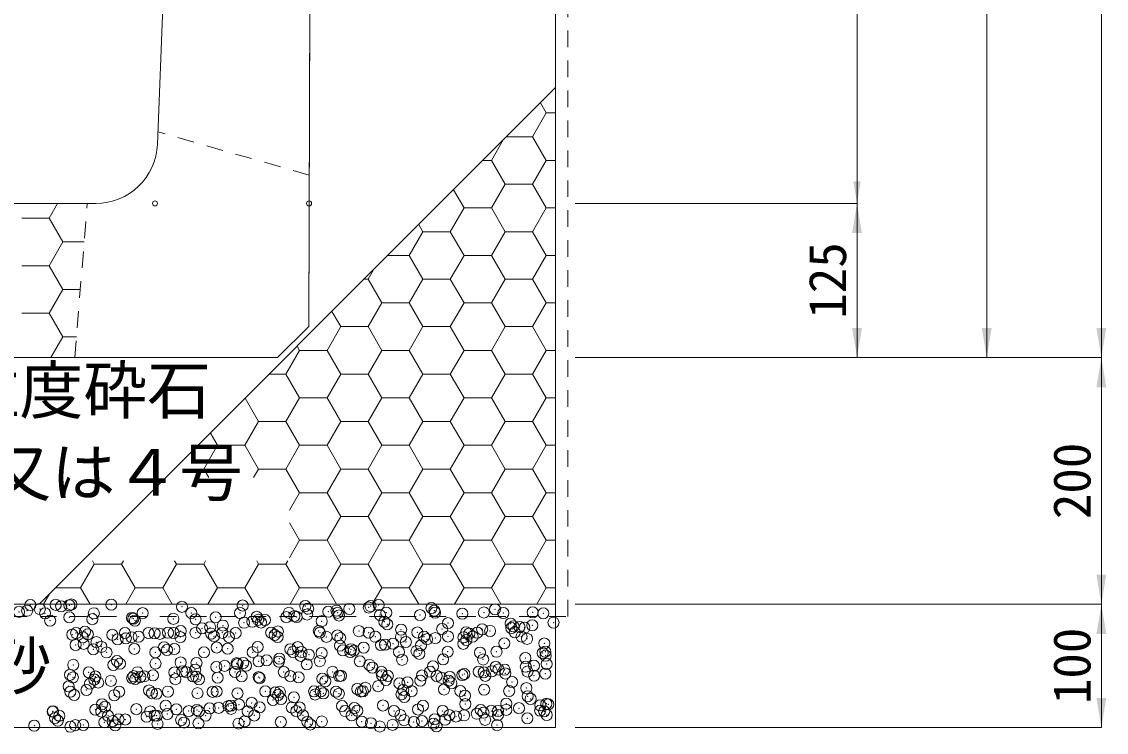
# Model space of a CAD drawing. Units: millimetres at full size. Extents: x 190759 to 276146, y -52712 to -16236.
# Drawn here: x 225642 to 226522, y -30956 to -30379 of the extents above; entities that cross this region are included whole.
import ezdxf
from ezdxf.enums import TextEntityAlignment as Align

# ---------------------------------------------------------------- set-up
doc = ezdxf.new("R2010")
doc.units = ezdxf.units.MM
doc.header["$LTSCALE"] = 18
doc.header["$PDMODE"] = 32
doc.header["$PDSIZE"] = 9
doc.linetypes.add('USER1', pattern=[1.35, 0.75, -0.6])
for name, color, linetype, lineweight in [('0_2', 7, 'Continuous', 5), ('寸法線', 7, 'Continuous', 9), ('本体', 2, 'Continuous', 13), ('補助線', 8, 'Continuous', 13), ('ﾊｯﾁﾝｸﾞ', 7, 'Continuous', 5)]:
    doc.layers.add(name, color=color, linetype=linetype, lineweight=lineweight)
doc.styles.add('ＭＳ ゴシック', font='')
doc.styles.get('ＭＳ ゴシック').set_extended_font_data('MS Gothic')

# ---------------------------------------------------------------- blocks, each defined once
blk = doc.blocks.new('filled_arrow')
at = {"color": 0, "linetype": 'Continuous', "lineweight": -2}
blk.add_solid([(7.5, 1.25), (0, 0), (7.5, -1.25)], dxfattribs=at)

msp = doc.modelspace()

# ---------------------------------------------------------------- linework, layer by layer
at = {"layer": '0_2', "lineweight": 20}
msp.add_lwpolyline([(225205.3, -30851.75), (225205.3, -30951.75), (226075.3, -30951.75), (226075.3, -30851.75)], close=True, dxfattribs=at)
at = {"layer": '寸法線'}
for p, q in [((226518.11, -30651.75), (226518.11, -29396.75)), ((226319.86, -30526.75), (226319.86, -29526.75)), ((226425.12, -30651.75), (226425.12, -29851.75)), ((226091.3, -30526.75), (226319.86, -30526.75)), ((226105.3, -30526.75), (226319.86, -30526.75)), ((226319.86, -30651.75), (226319.86, -30526.75)), ((226091.3, -30651.75), (226518.11, -30651.75)), ((226091.3, -30651.75), (226425.12, -30651.75)), ((226091.3, -30651.75), (226319.86, -30651.75)), ((226091.3, -30651.75), (226518.11, -30651.75)), ((226518.11, -30851.75), (226518.11, -30651.75)), ((226091.3, -30851.75), (226518.11, -30851.75)), ((226091.3, -30851.75), (226518.11, -30851.75)), ((226518.11, -30951.75), (226518.11, -30851.75)), ((226091.3, -30951.75), (226518.11, -30951.75))]:
    msp.add_line(p, q, dxfattribs=at)
at = {"layer": '本体'}
for p, q in [((225752.22, -30478.75), (225790.3, -29526.75)), ((225877.8, -29736.75), (225874.98, -30626.57)), ((225702.26, -30526.75), (225578.34, -30526.75)), ((225849.8, -30651.75), (225874.98, -30626.57)), ((225430.8, -30651.75), (225849.8, -30651.75))]:
    msp.add_line(p, q, dxfattribs=at)
at = {"layer": '本体', "linetype": 'USER1', "lineweight": 9}
msp.add_line((225875.37, -30503.75), (225752.62, -30468.75), dxfattribs=at)
msp.add_lwpolyline([(225685.3, -30651.75), (225695.3, -30526.75), (225585.3, -30526.75), (225595.3, -30651.75)], close=True, dxfattribs=at)
at = {"layer": '本体'}
msp.add_arc((225702.26, -30476.75), 50, 270, 357.71021, dxfattribs=at)
at = {"layer": '補助線'}
msp.add_line((226075.3, -30432.86), (225656.4, -30851.75), dxfattribs=at)
msp.add_lwpolyline([(225403.16, -29851.75), (225405.62, -30626.57), (225430.8, -30651.75), (225849.8, -30651.75), (225874.98, -30626.57), (225877.44, -29851.75), (226075.3, -29851.75), (226075.3, -30851.75), (225205.3, -30851.75), (225205.3, -29851.75)], close=True, dxfattribs=at)
for centre in [(225750.3, -30526.75), (225875.3, -30526.75)]:
    msp.add_circle(centre, 2, dxfattribs=at)
at = {"layer": 'ﾊｯﾁﾝｸﾞ'}
for p, q in [((226067.69, -30453.44), (226062.94, -30445.22)), ((226056.58, -30472.69), (226067.69, -30453.44)), ((226067.69, -30453.44), (226075.3, -30453.44)), ((226035.47, -30472.69), (226056.58, -30472.69)), ((226067.69, -30491.93), (226056.58, -30472.69)), ((226023.24, -30491.93), (226032.82, -30475.33)), ((226016.22, -30491.93), (226023.24, -30491.93)), ((226034.35, -30511.18), (226023.24, -30491.93)), ((226056.58, -30511.18), (226067.69, -30491.93)), ((226067.69, -30491.93), (226075.3, -30491.93)), ((226001.01, -30530.43), (225992.49, -30515.67)), ((226023.24, -30530.43), (226034.35, -30511.18)), ((226034.35, -30511.18), (226056.58, -30511.18)), ((226067.69, -30530.43), (226056.58, -30511.18)), ((225664.37, -30538.73), (225671.28, -30526.75)), ((225989.9, -30549.68), (226001.01, -30530.43)), ((226001.01, -30530.43), (226023.24, -30530.43)), ((226034.35, -30549.68), (226023.24, -30530.43)), ((226056.58, -30549.68), (226067.69, -30530.43)), ((226067.69, -30530.43), (226075.3, -30530.43)), ((225642.15, -30538.73), (225664.37, -30538.73)), ((225675.48, -30557.98), (225664.37, -30538.73)), ((225956.56, -30568.92), (225967.68, -30549.68)), ((225967.68, -30549.68), (225964.31, -30543.85)), ((225967.68, -30549.68), (225989.9, -30549.68)), ((226001.01, -30568.92), (225989.9, -30549.68)), ((226023.24, -30568.92), (226034.35, -30549.68)), ((226034.35, -30549.68), (226056.58, -30549.68)), ((226067.69, -30568.92), (226056.58, -30549.68)), ((225664.37, -30577.23), (225675.48, -30557.98)), ((225675.48, -30557.98), (225692.8, -30557.98)), ((225939.23, -30568.92), (225956.56, -30568.92)), ((225967.68, -30588.17), (225956.56, -30568.92)), ((225989.9, -30588.17), (226001.01, -30568.92)), ((226001.01, -30568.92), (226023.24, -30568.92)), ((226034.35, -30588.17), (226023.24, -30568.92)), ((226056.58, -30588.17), (226067.69, -30568.92)), ((226067.69, -30568.92), (226075.3, -30568.92)), ((225642.15, -30577.23), (225664.37, -30577.23)), ((225675.48, -30596.47), (225664.37, -30577.23)), ((225923.23, -30588.17), (225927.65, -30580.5)), ((225919.99, -30588.17), (225923.23, -30588.17)), ((225934.34, -30607.42), (225923.23, -30588.17)), ((225956.56, -30607.42), (225967.68, -30588.17)), ((225967.68, -30588.17), (225989.9, -30588.17)), ((226001.01, -30607.42), (225989.9, -30588.17)), ((226023.24, -30607.42), (226034.35, -30588.17)), ((226034.35, -30588.17), (226056.58, -30588.17)), ((226067.69, -30607.42), (226056.58, -30588.17)), ((225664.37, -30615.72), (225675.48, -30596.47)), ((225675.48, -30596.47), (225689.72, -30596.47)), ((225923.23, -30626.67), (225934.34, -30607.42)), ((225934.34, -30607.42), (225956.56, -30607.42)), ((225967.68, -30626.67), (225956.56, -30607.42)), ((225989.9, -30626.67), (226001.01, -30607.42)), ((226001.01, -30607.42), (226023.24, -30607.42)), ((226034.35, -30626.67), (226023.24, -30607.42)), ((226056.58, -30626.67), (226067.69, -30607.42)), ((226067.69, -30607.42), (226075.3, -30607.42)), ((225642.15, -30615.72), (225664.37, -30615.72)), ((225675.48, -30634.97), (225664.37, -30615.72)), ((225901, -30626.67), (225893.86, -30614.3)), ((225889.89, -30645.91), (225901, -30626.67)), ((225901, -30626.67), (225923.23, -30626.67)), ((225934.34, -30645.91), (225923.23, -30626.67)), ((225956.56, -30645.91), (225967.68, -30626.67)), ((225967.68, -30626.67), (225989.9, -30626.67)), ((226001.01, -30645.91), (225989.9, -30626.67)), ((226023.24, -30645.91), (226034.35, -30626.67)), ((226034.35, -30626.67), (226056.58, -30626.67)), ((226067.69, -30645.91), (226056.58, -30626.67)), ((225665.79, -30651.75), (225675.48, -30634.97)), ((225675.48, -30634.97), (225686.64, -30634.97)), ((225856.55, -30665.16), (225867.66, -30645.91)), ((225867.66, -30645.91), (225865.68, -30642.48)), ((225867.66, -30645.91), (225889.89, -30645.91)), ((225901, -30665.16), (225889.89, -30645.91)), ((225923.23, -30665.16), (225934.34, -30645.91)), ((225934.34, -30645.91), (225956.56, -30645.91)), ((225967.68, -30665.16), (225956.56, -30645.91)), ((225989.9, -30665.16), (226001.01, -30645.91)), ((226001.01, -30645.91), (226023.24, -30645.91)), ((226034.35, -30665.16), (226023.24, -30645.91)), ((226056.58, -30665.16), (226067.69, -30645.91)), ((226067.69, -30645.91), (226075.3, -30645.91)), ((225843, -30665.16), (225856.55, -30665.16)), ((225867.66, -30684.41), (225856.55, -30665.16)), ((225889.89, -30684.41), (225901, -30665.16)), ((225901, -30665.16), (225923.23, -30665.16)), ((225934.34, -30684.41), (225923.23, -30665.16)), ((225956.56, -30684.41), (225967.68, -30665.16)), ((225967.68, -30665.16), (225989.9, -30665.16)), ((226001.01, -30684.41), (225989.9, -30665.16)), ((226023.24, -30684.41), (226034.35, -30665.16)), ((226034.35, -30665.16), (226056.58, -30665.16)), ((226067.69, -30684.41), (226056.58, -30665.16)), ((225834.33, -30703.66), (225823.41, -30684.75)), ((225856.55, -30703.66), (225867.66, -30684.41)), ((225867.66, -30684.41), (225889.89, -30684.41)), ((225901, -30703.66), (225889.89, -30684.41)), ((225923.23, -30703.66), (225934.34, -30684.41)), ((225934.34, -30684.41), (225956.56, -30684.41)), ((225967.68, -30703.66), (225956.56, -30684.41)), ((225989.9, -30703.66), (226001.01, -30684.41)), ((226001.01, -30684.41), (226023.24, -30684.41)), ((226034.35, -30703.66), (226023.24, -30684.41)), ((226056.58, -30703.66), (226067.69, -30684.41)), ((226067.69, -30684.41), (226075.3, -30684.41)), ((225823.21, -30722.9), (225834.33, -30703.66)), ((225834.33, -30703.66), (225856.55, -30703.66)), ((225867.66, -30722.9), (225856.55, -30703.66)), ((225889.89, -30722.9), (225901, -30703.66)), ((225901, -30703.66), (225923.23, -30703.66)), ((225934.34, -30722.9), (225923.23, -30703.66)), ((225956.56, -30722.9), (225967.68, -30703.66)), ((225967.68, -30703.66), (225989.9, -30703.66)), ((226001.01, -30722.9), (225989.9, -30703.66)), ((226023.24, -30722.9), (226034.35, -30703.66)), ((226034.35, -30703.66), (226056.58, -30703.66)), ((226067.69, -30722.9), (226056.58, -30703.66)), ((225800.99, -30722.9), (225795.23, -30712.93)), ((225789.88, -30742.15), (225800.99, -30722.9)), ((225800.99, -30722.9), (225823.21, -30722.9)), ((225834.33, -30742.15), (225823.21, -30722.9)), ((225856.55, -30742.15), (225867.66, -30722.9)), ((225867.66, -30722.9), (225889.89, -30722.9)), ((225901, -30742.15), (225889.89, -30722.9)), ((225923.23, -30742.15), (225934.34, -30722.9)), ((225934.34, -30722.9), (225956.56, -30722.9)), ((225967.68, -30742.15), (225956.56, -30722.9)), ((225989.9, -30742.15), (226001.01, -30722.9)), ((226001.01, -30722.9), (226023.24, -30722.9)), ((226034.35, -30742.15), (226023.24, -30722.9)), ((226056.58, -30742.15), (226067.69, -30722.9)), ((226067.69, -30722.9), (226075.3, -30722.9)), ((225782.03, -30742.15), (225789.88, -30742.15)), ((225793.87, -30749.06), (225789.88, -30742.15)), ((225830.34, -30749.06), (225834.33, -30742.15)), ((225834.33, -30742.15), (225856.55, -30742.15)), ((225867.66, -30761.4), (225856.55, -30742.15)), ((225889.89, -30761.4), (225901, -30742.15)), ((225901, -30742.15), (225923.23, -30742.15)), ((225934.34, -30761.4), (225923.23, -30742.15)), ((225956.56, -30761.4), (225967.68, -30742.15)), ((225967.68, -30742.15), (225989.9, -30742.15)), ((226001.01, -30761.4), (225989.9, -30742.15)), ((226023.24, -30761.4), (226034.35, -30742.15)), ((226034.35, -30742.15), (226056.58, -30742.15)), ((226067.69, -30761.4), (226056.58, -30742.15)), ((225859.49, -30775.56), (225867.66, -30761.4)), ((225867.66, -30761.4), (225889.89, -30761.4)), ((225901, -30780.65), (225889.89, -30761.4)), ((225923.23, -30780.65), (225934.34, -30761.4)), ((225934.34, -30761.4), (225956.56, -30761.4)), ((225967.68, -30780.65), (225956.56, -30761.4)), ((225989.9, -30780.65), (226001.01, -30761.4)), ((226001.01, -30761.4), (226023.24, -30761.4)), ((226034.35, -30780.65), (226023.24, -30761.4)), ((226056.58, -30780.65), (226067.69, -30761.4)), ((226067.69, -30761.4), (226075.3, -30761.4)), ((225889.89, -30799.89), (225901, -30780.65)), ((225901, -30780.65), (225923.23, -30780.65)), ((225934.34, -30799.89), (225923.23, -30780.65)), ((225956.56, -30799.89), (225967.68, -30780.65)), ((225967.68, -30780.65), (225989.9, -30780.65)), ((226001.01, -30799.89), (225989.9, -30780.65)), ((226023.24, -30799.89), (226034.35, -30780.65)), ((226034.35, -30780.65), (226056.58, -30780.65)), ((226067.69, -30799.89), (226056.58, -30780.65)), ((225867.66, -30799.89), (225859.49, -30785.73)), ((225859.49, -30814.06), (225867.66, -30799.89)), ((225867.66, -30799.89), (225889.89, -30799.89)), ((225901, -30819.14), (225889.89, -30799.89)), ((225923.23, -30819.14), (225934.34, -30799.89)), ((225934.34, -30799.89), (225956.56, -30799.89)), ((225967.68, -30819.14), (225956.56, -30799.89)), ((225989.9, -30819.14), (226001.01, -30799.89)), ((226001.01, -30799.89), (226023.24, -30799.89)), ((226034.35, -30819.14), (226023.24, -30799.89)), ((226056.58, -30819.14), (226067.69, -30799.89)), ((226067.69, -30799.89), (226075.3, -30799.89)), ((225689.86, -30838.39), (225700.98, -30819.14)), ((225700.98, -30819.14), (225699.55, -30816.68)), ((225700.98, -30819.14), (225723.2, -30819.14)), ((225723.2, -30819.14), (225724.62, -30816.68)), ((225734.31, -30838.39), (225723.2, -30819.14)), ((225756.54, -30838.39), (225767.65, -30819.14)), ((225767.65, -30819.14), (225766.23, -30816.68)), ((225767.65, -30819.14), (225789.88, -30819.14)), ((225789.88, -30819.14), (225791.3, -30816.68)), ((225800.99, -30838.39), (225789.88, -30819.14)), ((225823.21, -30838.39), (225834.33, -30819.14)), ((225834.33, -30819.14), (225832.9, -30816.68)), ((225834.33, -30819.14), (225856.55, -30819.14)), ((225856.55, -30819.14), (225857.97, -30816.68)), ((225867.66, -30838.39), (225856.55, -30819.14)), ((225889.89, -30838.39), (225901, -30819.14)), ((225901, -30819.14), (225923.23, -30819.14)), ((225934.34, -30838.39), (225923.23, -30819.14)), ((225956.56, -30838.39), (225967.68, -30819.14)), ((225967.68, -30819.14), (225989.9, -30819.14)), ((226001.01, -30838.39), (225989.9, -30819.14)), ((226023.24, -30838.39), (226034.35, -30819.14)), ((226034.35, -30819.14), (226056.58, -30819.14)), ((226067.69, -30838.39), (226056.58, -30819.14)), ((225669.77, -30838.39), (225689.86, -30838.39)), ((225697.58, -30851.75), (225689.86, -30838.39)), ((225726.6, -30851.75), (225734.31, -30838.39)), ((225734.31, -30838.39), (225756.54, -30838.39)), ((225764.26, -30851.75), (225756.54, -30838.39)), ((225793.27, -30851.75), (225800.99, -30838.39)), ((225800.99, -30838.39), (225823.21, -30838.39)), ((225830.93, -30851.75), (225823.21, -30838.39)), ((225859.95, -30851.75), (225867.66, -30838.39)), ((225867.66, -30838.39), (225889.89, -30838.39)), ((225897.61, -30851.75), (225889.89, -30838.39)), ((225926.62, -30851.75), (225934.34, -30838.39)), ((225934.34, -30838.39), (225956.56, -30838.39)), ((225964.28, -30851.75), (225956.56, -30838.39)), ((225993.3, -30851.75), (226001.01, -30838.39)), ((226001.01, -30838.39), (226023.24, -30838.39)), ((226030.96, -30851.75), (226023.24, -30838.39)), ((226059.97, -30851.75), (226067.69, -30838.39)), ((226067.69, -30838.39), (226075.3, -30838.39)), ((225659.92, -30851.75), (225664.73, -30843.43))]:
    msp.add_line(p, q, dxfattribs=at)
at = {"layer": 'ﾊｯﾁﾝｸﾞ', "linetype": 'USER1', "lineweight": 9}
msp.add_lwpolyline([(225403.13, -29841.75), (225195.3, -29841.75), (225195.3, -30861.75), (226085.3, -30861.75), (226085.3, -29841.75), (225877.47, -29841.76)], dxfattribs=at)
at = {"layer": 'ﾊｯﾁﾝｸﾞ', "lineweight": 20}
msp.add_lwpolyline([(225403.16, -29851.75), (225205.3, -29851.75), (225205.3, -30851.75), (226075.3, -30851.75), (226075.3, -29851.75), (225877.44, -29851.75)], dxfattribs=at)
at = {"layer": 'ﾊｯﾁﾝｸﾞ'}
for p in [(225649.11, -30852.38), (225656.9, -30855.69), (225669.77, -30852.27), (225674.15, -30853.42), (225680.76, -30852.55), (225682.35, -30851.95), (225714.84, -30852.11), (225772.15, -30853.83), (225821.38, -30852.81), (225872.2, -30853.24), (225874.54, -30855.39), (225907.91, -30855.53), (225923.77, -30854.37), (225925.16, -30853.26), (225931.77, -30852.39), (225974.59, -30854.8), (226026.15, -30855.93), (225639.97, -30857.92), (225646.58, -30857.05), (225661.15, -30859.11), (225680.82, -30862.4), (225699.52, -30863.86), (225700.7, -30859.04), (225731.64, -30862.83), (225732.77, -30863.44), (225740.25, -30858.97), (225765.26, -30863.59), (225779.8, -30858.89), (225783.2, -30863.95), (225799.56, -30862.36), (225819.35, -30858.82), (225832.8, -30861.93), (225834.02, -30864.39), (225839.54, -30864.53), (225856.79, -30862.26), (225858.9, -30858.75), (225863.4, -30861.39), (225865.29, -30862.09), (225873.73, -30860.03), (225890.98, -30857.76), (225897.59, -30856.89), (225898.45, -30858.68), (225899.59, -30860.85), (225932.83, -30860.43), (225938, -30858.61), (225965.32, -30860.58), (225976.93, -30856.95), (225977.55, -30858.54), (225999.62, -30859.35), (226017.1, -30858.46), (226032.87, -30858.92), (226056.65, -30858.39), (226065.35, -30859.08), (225665.22, -30865.1), (225733.98, -30864.98), (225771.17, -30873.53), (225788.42, -30871.26), (225795.03, -30870.39), (225805.35, -30869.03), (225822.6, -30866.76), (225829.22, -30865.89), (225836.36, -30866.54), (225883.22, -30873.42), (225885.59, -30865.51), (225915.7, -30873.57), (225936.41, -30865.95), (225938.75, -30868.1), (225950.01, -30872.34), (225983.25, -30871.91), (225987.98, -30867.07), (226015.74, -30872.07), (226022.18, -30873.37), (226038.79, -30867.51), (226039.43, -30871.1), (226041.13, -30869.65), (226046.04, -30870.23), (226050.04, -30870.83), (226056.36, -30868.87), (226073.61, -30866.6), (225683.15, -30876.42), (225686.32, -30875.15), (225691.68, -30878.56), (225693.46, -30873.98), (225695.8, -30876.12), (225715.64, -30876.58), (225720.05, -30880.26), (225725.87, -30875.07), (225726.66, -30879.39), (225731.23, -30878.49), (225736.98, -30878.03), (225745.03, -30875.1), (225749.94, -30875.34), (225754.23, -30875.76), (225760.84, -30874.89), (225765.42, -30875), (225770.78, -30878.41), (225783.18, -30874.92), (225795.84, -30875.54), (225798.18, -30877.68), (225804.97, -30874.93), (225810.33, -30878.34), (225815.67, -30875.08), (225844.52, -30874.86), (225847.41, -30876.66), (225849.88, -30878.27), (225849.97, -30873.84), (225884.07, -30874.79), (225889.43, -30878.2), (225898.23, -30877.1), (225900.57, -30879.24), (225923.62, -30874.71), (225928.98, -30878.13), (225949.8, -30878.22), (225953.81, -30882.37), (225963.17, -30874.64), (225968.52, -30878.05), (225971.06, -30880.1), (225977.67, -30879.23), (225987.99, -30877.87), (226000.62, -30878.66), (226002.72, -30874.57), (226002.96, -30880.8), (226005.24, -30875.6), (226008.07, -30877.98), (226011.85, -30874.73), (226042.27, -30874.5), (226047.62, -30877.91), (226052.18, -30879.78), (225685.86, -30884.76), (225692.47, -30883.89), (225700.32, -30888.33), (225702.8, -30882.53), (225706.85, -30886.25), (225710.96, -30890.84), (225733.57, -30887.91), (225750.51, -30890.77), (225757.67, -30886.68), (225760.01, -30888.83), (225766.06, -30888.06), (225790.06, -30890.7), (225800.36, -30886.83), (225809.23, -30887.81), (225829.61, -30890.63), (225833.6, -30886.4), (225860.05, -30888.24), (225862.39, -30890.39), (225866.09, -30886.56), (225869.16, -30890.55), (225900.39, -30885.32), (225902.69, -30889.1), (225908.71, -30890.48), (225909.3, -30888.23), (225911.62, -30889.37), (225919.62, -30886.87), (225933.63, -30884.9), (225936.87, -30884.6), (225943.48, -30883.73), (225948.26, -30890.41), (225962.44, -30889.8), (225966.12, -30885.05), (225987.8, -30890.34), (226000.42, -30883.82), (226014.01, -30890.93), (226027.35, -30890.27), (226033.67, -30883.39), (226066.15, -30883.55), (226066.9, -30890.19), (225719.49, -30897.83), (225721.83, -30899.98), (225750.74, -30899.81), (225771.06, -30898.95), (225783.98, -30899.39), (225816.47, -30899.55), (225821.87, -30899.39), (225834.31, -30898.1), (225840.92, -30897.23), (225850.77, -30898.31), (225851.25, -30895.87), (225868.5, -30893.6), (225875.11, -30892.73), (225884.02, -30897.89), (225885.44, -30891.37), (225916.5, -30898.04), (225950.81, -30896.81), (225964.78, -30891.95), (225984.05, -30896.38), (226016.54, -30896.54), (226050.84, -30895.3), (226064.82, -30891.36), (226067.17, -30893.51), (225683.95, -30900.89), (225696.58, -30906.95), (225716.44, -30901.05), (225736.13, -30906.88), (225765.94, -30907.1), (225772.55, -30906.23), (225775.68, -30906.8), (225782.88, -30904.87), (225800.13, -30902.6), (225806.74, -30901.73), (225815.23, -30906.73), (225817.06, -30900.37), (225824.22, -30901.53), (225854.78, -30906.66), (225873.44, -30900.51), (225894.33, -30906.59), (225924.26, -30900.95), (225926.6, -30903.09), (225933.88, -30906.52), (225973.43, -30906.45), (225975.83, -30902.07), (226001.22, -30908.29), (226012.98, -30906.37), (226016.95, -30906.94), (226023.56, -30906.07), (226026.65, -30902.51), (226028.99, -30904.65), (226033.89, -30904.71), (226034.47, -30907.87), (226051.14, -30902.44), (226052.53, -30906.3), (226057.75, -30901.57), (226066.95, -30908.02), (226068.07, -30900.21), (225681.31, -30908.98), (225683.65, -30911.12), (225697.57, -30916.11), (225701.12, -30912.8), (225701.93, -30910.36), (225704.18, -30915.23), (225714.51, -30913.88), (225731.76, -30911.6), (225732.88, -30910.1), (225734.37, -30912.38), (225738.37, -30910.73), (225741.48, -30910.29), (225748.69, -30909.38), (225766.86, -30912.53), (225781.03, -30910.22), (225783.7, -30910.54), (225786.04, -30912.68), (225801.16, -30911.3), (225820.58, -30910.14), (225834.4, -30910.87), (225835.26, -30911.66), (225860.13, -30910.07), (225866.89, -30911.03), (225886.08, -30912.1), (225888.42, -30914.24), (225899.68, -30910), (225901.19, -30909.79), (225934.43, -30909.37), (225937.65, -30913.22), (225939.23, -30909.93), (225948.58, -30915.94), (225955.19, -30915.07), (225965.52, -30913.71), (225966.92, -30909.53), (225978.78, -30909.86), (225982.77, -30911.44), (225988.47, -30913.66), (225989.38, -30910.57), (225990.81, -30915.8), (225999.7, -30909.21), (226018.33, -30909.79), (226040.04, -30914.78), (226057.88, -30909.71), (225680.32, -30918.38), (225681.66, -30922.71), (225684.75, -30925.36), (225694.7, -30921.25), (225717.24, -30925.52), (225721.21, -30922.64), (225745.52, -30921.68), (225747.86, -30923.83), (225751.54, -30924.28), (225760.76, -30922.57), (225784.78, -30923.86), (225797.09, -30922.81), (225800.31, -30922.5), (225817.27, -30924.02), (225839.86, -30922.43), (225847.9, -30923.24), (225850.25, -30925.39), (225851.57, -30922.78), (225879.41, -30922.36), (225880.21, -30924.94), (225884.82, -30922.36), (225886.82, -30924.07), (225897.14, -30922.71), (225899.47, -30924.37), (225914.39, -30920.44), (225917.3, -30922.51), (225918.96, -30922.28), (225921.01, -30919.57), (225931.33, -30918.21), (225950.29, -30924.8), (225951.61, -30921.28), (225958.51, -30922.21), (225984.85, -30920.85), (225998.06, -30922.14), (226001.86, -30925.92), (226017.34, -30921.01), (226037.61, -30922.07), (226051.64, -30919.77), (226052.68, -30926.36), (225707.34, -30932.83), (225709.68, -30934.97), (225758.91, -30933.95), (225809.73, -30934.39), (225811.84, -30933.94), (225818.45, -30933.07), (225828.77, -30931.71), (225846.02, -30929.44), (225852.63, -30928.57), (225862.96, -30927.21), (225901.99, -30934.26), (225935.23, -30933.84), (225952.63, -30926.95), (225967.72, -30934), (226002.02, -30932.76), (226035.27, -30932.34), (226055.02, -30928.51), (226062.85, -30933.78), (226067.75, -30932.49), (226069.46, -30932.91), (225667.29, -30938.82), (225667.62, -30938.51), (225669.16, -30943.98), (225672.64, -30942.23), (225701.92, -30937.27), (225706.84, -30938.75), (225712.19, -30942.16), (225735.17, -30936.85), (225743.47, -30942.95), (225746.39, -30938.68), (225750.08, -30942.07), (225751.74, -30942.09), (225760.4, -30940.72), (225767.66, -30937), (225777.65, -30938.44), (225784.26, -30937.57), (225785.93, -30938.61), (225791.29, -30942.02), (225794.59, -30936.22), (225801.96, -30935.77), (225812.07, -30936.53), (225825.48, -30938.53), (225830.84, -30941.95), (225835.2, -30935.34), (225861.29, -30935.51), (225865.03, -30938.46), (225867.69, -30935.5), (225870.39, -30941.87), (225904.58, -30938.39), (225909.94, -30941.8), (225912.11, -30935.95), (225914.45, -30938.09), (225944.13, -30938.32), (225949.49, -30941.73), (225963.68, -30937.07), (225983.68, -30938.25), (225989.04, -30941.66), (225994.48, -30942.78), (226001.09, -30941.91), (226011.41, -30940.55), (226014.5, -30937.51), (226016.84, -30939.65), (226023.23, -30938.18), (226028.59, -30941.59), (226028.66, -30938.28), (226035.27, -30937.41), (226045.6, -30936.05), (226062.78, -30938.1), (226066.07, -30938.63), (226068.14, -30941.52), (225652.31, -30950.26), (225671.5, -30946.12), (225681.71, -30951.08), (225685.55, -30949.84), (225692.03, -30949.72), (225709.28, -30947.45), (225715.89, -30946.58), (225718.04, -30949.99), (225720.73, -30945.1), (225726.22, -30945.22), (225752.34, -30948.76), (225771.55, -30945.54), (225773.89, -30947.68), (225785.58, -30948.33), (225818.07, -30948.49), (225823.12, -30946.66), (225852.37, -30947.25), (225873.94, -30947.09), (225876.28, -30949.24), (225885.62, -30946.83), (225918.1, -30946.98), (225925.5, -30948.22), (225932.71, -30950.91), (225943.04, -30949.55), (225952.41, -30945.75), (225960.29, -30947.28), (225966.9, -30946.41), (225976.32, -30948.65), (225977.22, -30945.05), (225978.66, -30950.8), (225985.65, -30945.32), (226018.14, -30945.48), (226027.89, -30949.78), (226052.44, -30944.24)]:
    msp.add_point(p, dxfattribs=at)

# ---------------------------------------------------------------- block references
at = {"layer": '寸法線'}
for p, xscale, yscale, rotation in [((226319.86, -30526.75), 2.4, 2.4, 90), ((226319.86, -30526.75), 3.2, 3.2, 270), ((226319.86, -30651.75), 3.2, 3.2, 90), ((226425.12, -30651.75), 3.2, 3.2, 90), ((226518.11, -30651.75), 3.2, 3.2, 90), ((226518.11, -30651.75), 3.2, 3.2, 270), ((226518.11, -30851.75), 3.2, 3.2, 90), ((226518.11, -30851.75), 3.2, 3.2, 270), ((226518.11, -30951.75), 3.2, 3.2, 90)]:
    msp.add_blockref('filled_arrow', p, dxfattribs=dict(at, xscale=xscale, yscale=yscale, rotation=rotation))

# ---------------------------------------------------------------- texts
at = {"layer": '0_2', "style": 'ＭＳ ゴシック'}
for s, p in [('\u3000単粒度砕石', (225484.9, -30659.19)), ('（３号又は４号', (225459, -30725.85))]:
    msp.add_text(s, height=37.98, dxfattribs=at).set_placement(p, align=Align.TOP_LEFT)
msp.add_text('砂', height=37.98, dxfattribs=at).set_placement((225640.3, -30901.75), align=Align.MIDDLE_CENTER)
at = {"layer": '寸法線', "style": 'ＭＳ ゴシック'}
for s, p in [('125', (226295.86, -30589.25)), ('200', (226494.11, -30751.75)), ('100', (226494.11, -30901.75))]:
    msp.add_text(s, height=30.38, rotation=90, dxfattribs=at).set_placement(p, align=Align.MIDDLE_CENTER)

doc.saveas('drawing.dxf')
